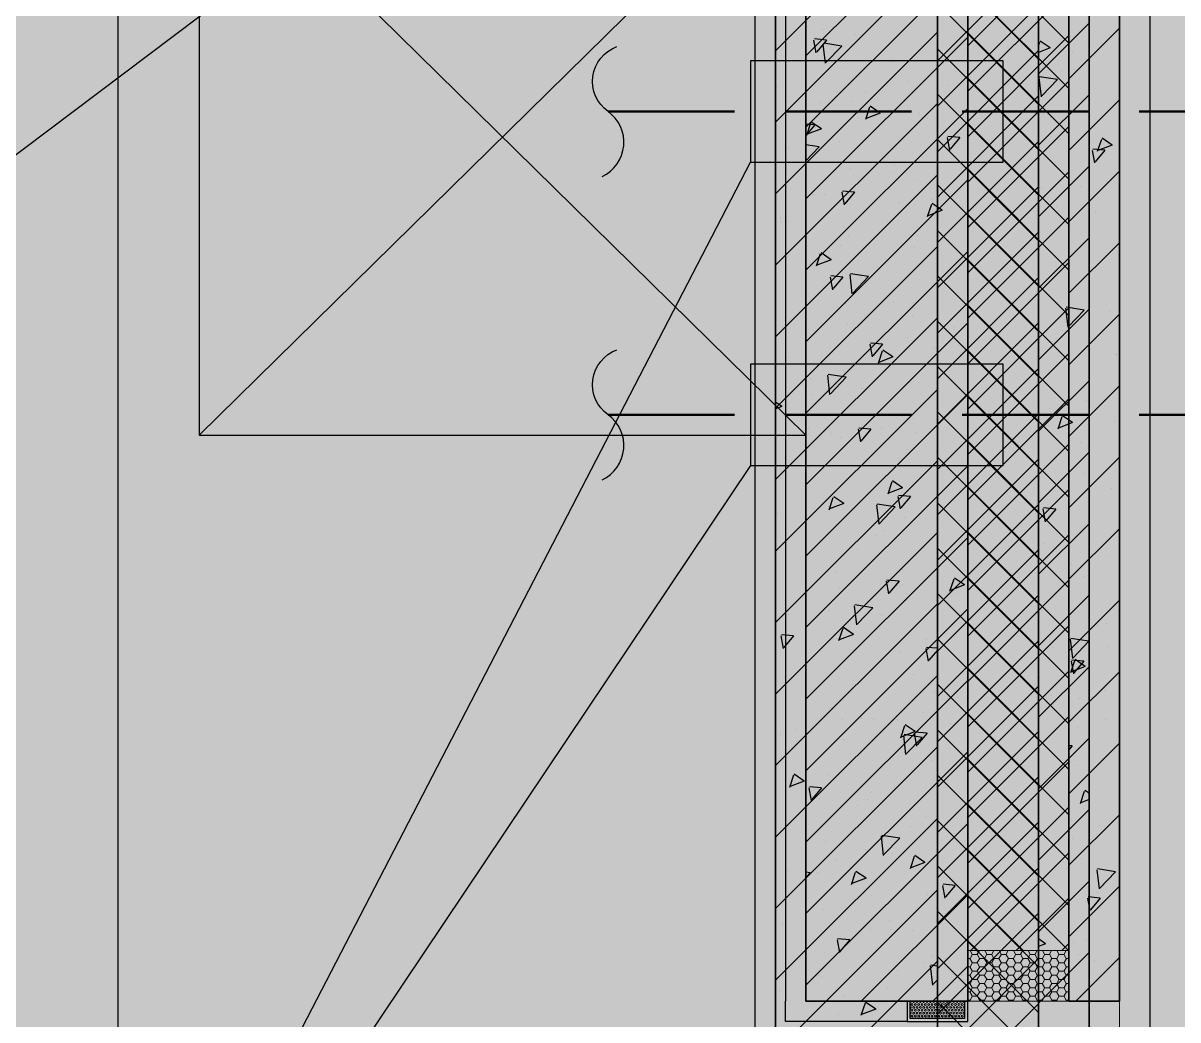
# Model space of a CAD drawing. Header units: inches. Extents: x 143994 to 247866, y 243815 to 272761.
# Drawn here: x 178452 to 179593, y 251958 to 252944 of the extents above; entities that cross this region are included whole.
import ezdxf

# ---------------------------------------------------------------- set-up
doc = ezdxf.new("R2010")
doc.units = ezdxf.units.IN
doc.header["$LTSCALE"] = 1000
doc.header["$MEASUREMENT"] = 0
doc.linetypes.add('DASH', pattern=[0.35, 0.25, -0.1])
doc.layers.get('DEFPOINTS').update_dxf_attribs({"color": 62})
for name, color, linetype in [('0-建筑1F', 127, 'Continuous'), ('0-建筑2F', 127, 'Continuous'), ('00污水标注', 130, 'Continuous'), ('00给水标注', 13, 'Continuous'), ('00雨水标注', 3, 'Continuous'), ('A-S-face(建筑粉刷线)', 136, 'Continuous'), ('A-Wall-Patn', 255, 'Continuous'), ('PUB_HATCH', 8, 'Continuous'), ('厨卫', 44, 'Continuous')]:
    doc.layers.add(name, color=color, linetype=linetype)
for name, color, linetype, lineweight in [('00污水管', 120, 'DASH', 50), ('A-M-Stone', 11, 'Continuous', 15), ('A-Wall', 254, 'Continuous', 35), ('MQ-HZ幕墙绘制', 6, 'Continuous', 13), ('W-保温层', 8, 'Continuous', 13)]:
    doc.layers.add(name, color=color, linetype=linetype, lineweight=lineweight)

# ---------------------------------------------------------------- blocks, each defined once
blk = doc.blocks.new('QWQW8EF')
at = {"layer": '00污水标注'}
for points in [[(659955.4, -508788.9, 0.575183), (659961.3, -508724.7, -0.604745), (659970, -508660.5, -16.924828)], [(659955.4, -509088.9, 0.575183), (659961.3, -509024.7, -0.604745), (659970, -508960.5, -16.924828)]]:
    blk.add_lwpolyline(points, format="xyb", dxfattribs=at)
at = {"layer": '00污水管', "ltscale": 0.5}
for p, q in [((659961.3, -508724.7), (660581.9, -508724.7)), ((659961.3, -509024.7), (660581.9, -509024.7))]:
    blk.add_line(p, q, dxfattribs=at)
at = {"layer": '00给水标注'}
blk.add_line((659345, -508790.5), (659856.9, -508404.7), dxfattribs=at)
at = {"layer": '00雨水标注', "color": 1}
for p, q in [((659420.5, -510091.6), (660102.1, -508774.7)), ((660102.1, -509074.7), (659420.5, -510091.6))]:
    blk.add_line(p, q, dxfattribs=at)
for points in [[(660352.1, -508674.7), (660102.1, -508674.7), (660102.1, -508774.7), (660352.1, -508774.7)], [(660352.1, -508974.7), (660102.1, -508974.7), (660102.1, -509074.7), (660352.1, -509074.7)]]:
    blk.add_lwpolyline(points, close=True, dxfattribs=at)
blk = doc.blocks.new('144')
at = {"layer": 'A-M-Stone', "color": 127}
blk.add_line((660496.9, -385330.3), (660496.9, -389225.3), dxfattribs=at)
at = {"layer": 'A-S-face(建筑粉刷线)', "color": 127}
blk.add_line((660136.9, -390130.3), (660136.9, -387145.3), dxfattribs=at)
at = {"layer": 'A-Wall', "color": 127}
for p, q in [((660156.9, -385330.3), (660156.9, -390150.3)), ((660316.9, -390310.3), (660316.9, -385330.3)), ((660416.9, -385330.3), (660416.9, -390410.3)), ((660466.9, -390460.3), (660466.9, -385330.3))]:
    blk.add_line(p, q, dxfattribs=at)
at = {"layer": 'PUB_HATCH', "color": 127, "linetype": 'Continuous'}
for p, q in [((660316.9, -387110.1), (660156.9, -387270.1)), ((660316.9, -387180.8), (660156.9, -387340.8)), ((660316.9, -387251.6), (660156.9, -387411.6)), ((660466.9, -387243), (660416.9, -387293)), ((660194.6, -387259.6), (660196.9, -387272.1)), ((660207.2, -387259.6), (660195.3, -387258.5)), ((660207.2, -387259.6), (660197.6, -387271.1)), ((660203.8, -387263.6), (660206, -387282.5)), ((660222.3, -387265.6), (660204.5, -387262.8)), ((660236, -387253.6), (660236, -387253.6)), ((660239.5, -387256.8), (660239.5, -387256.8)), ((660418, -387261.6), (660416.9, -387264.7)), ((660428.6, -387267.3), (660418.6, -387260.6)), ((660222.3, -387265.6), (660206.7, -387281.8)), ((660428.6, -387267.3), (660416.9, -387271.8)), ((660272.8, -387281.2), (660272.8, -387281.2)), ((660222.7, -387287.8), (660222.7, -387287.8)), ((660417.2, -387296.7), (660419.4, -387315.6)), ((660435.7, -387298.7), (660417.9, -387295.9)), ((660440.1, -387291.1), (660440.1, -387291.1)), ((660158.1, -387305.9), (660158.1, -387305.9)), ((660287.5, -387300.8), (660287.5, -387300.8)), ((660435.7, -387298.7), (660420.1, -387314.9)), ((660170.8, -387320.8), (660170.8, -387320.8)), ((660233.5, -387320.1), (660233.5, -387320.1)), ((660264.9, -387310.4), (660264.9, -387310.4)), ((660466.9, -387313.7), (660416.9, -387363.7)), ((660316.9, -387322.3), (660156.9, -387482.3)), ((660249.9, -387326.1), (660245.9, -387338.2)), ((660260.5, -387331.8), (660246.5, -387337.2)), ((660260.5, -387331.8), (660250.6, -387325.1)), ((660200.3, -387332.7), (660200.3, -387332.7)), ((660307.1, -387337.2), (660307.1, -387337.2)), ((660422.2, -387333.5), (660422.2, -387333.5)), ((660170.1, -387366.7), (660170.1, -387366.7)), ((660220.2, -387360.1), (660220.2, -387360.1)), ((660437.7, -387357.6), (660437.7, -387357.6)), ((660231.1, -387386.7), (660231.1, -387386.7)), ((660466.9, -387384.4), (660416.9, -387434.4)), ((660316.9, -387393), (660156.9, -387553)), ((660222.4, -387410), (660224.7, -387422.5)), ((660235, -387410), (660223, -387409)), ((660235, -387410), (660225.3, -387421.5)), ((660419.7, -387405.8), (660419.7, -387405.8)), ((660279.2, -387420.1), (660279.2, -387420.1)), ((660293.9, -387422.3), (660293.9, -387422.3)), ((660161.4, -387434.9), (660161.4, -387434.9)), ((660435.2, -387424.2), (660435.2, -387424.2)), ((660162.6, -387440.1), (660162.6, -387440.1)), ((660167.6, -387439), (660167.6, -387439)), ((660268.1, -387439.4), (660268.1, -387439.4)), ((660228.7, -387453.3), (660228.7, -387453.3)), ((660466.9, -387455.1), (660416.9, -387505.1)), ((660316.9, -387463.7), (660156.9, -387623.7)), ((660201.2, -387471.1), (660197.2, -387483.2)), ((660211.9, -387476.8), (660197.9, -387482.2)), ((660211.9, -387476.8), (660201.9, -387470.1)), ((660230.3, -387491.5), (660232.5, -387510.5)), ((660248.8, -387493.5), (660231, -387490.8)), ((660432.8, -387490.8), (660432.8, -387490.8)), ((660248.8, -387493.5), (660233.2, -387509.8)), ((660241.3, -387501.2), (660241.3, -387501.2)), ((660186.2, -387514.2), (660186.2, -387514.2)), ((660239, -387510.1), (660239, -387510.1)), ((660226.2, -387519.9), (660226.2, -387519.9)), ((660292.9, -387518.7), (660292.9, -387518.7)), ((660466.9, -387525.8), (660416.9, -387575.8)), ((660443.7, -387524.6), (660446, -387543.6)), ((660462.2, -387526.6), (660444.4, -387523.9)), ((660316.9, -387534.4), (660156.9, -387694.4)), ((660462.2, -387526.6), (660446.7, -387542.9)), ((660228.3, -387541.1), (660228.3, -387541.1)), ((660440.8, -387546.9), (660440.8, -387546.9)), ((660250.1, -387560.4), (660252.4, -387573)), ((660262.7, -387560.5), (660250.8, -387559.4)), ((660262.7, -387560.5), (660253.1, -387572)), ((660286.9, -387554), (660286.9, -387554)), ((660430.4, -387557.4), (660430.4, -387557.4)), ((660441.9, -387550.1), (660441.9, -387550.1)), ((660264.4, -387570.1), (660264.4, -387570.1)), ((660314.5, -387563.5), (660314.5, -387563.5)), ((660316.9, -387562.7), (660316.6, -387563.8)), ((660170.2, -387574), (660170.2, -387574)), ((660188.6, -387580.1), (660188.6, -387580.1)), ((660223.8, -387586.5), (660223.8, -387586.5)), ((660316.9, -387605.1), (660156.9, -387765.1)), ((660466.9, -387596.5), (660416.9, -387646.5)), ((660163.2, -387621.9), (660156.9, -387617.6)), ((660463.9, -387615.8), (660463.9, -387615.8)), ((660163.2, -387621.9), (660156.9, -387624.3)), ((660427.9, -387624), (660427.9, -387624)), ((660440, -387632.2), (660436, -387644.3)), ((660450.6, -387637.9), (660436.6, -387643.3)), ((660450.6, -387637.9), (660440.7, -387631.2)), ((660189.4, -387643.3), (660189.4, -387643.3)), ((660211.8, -387649), (660211.8, -387649)), ((660261.9, -387642.4), (660261.9, -387642.4)), ((660296.2, -387647.8), (660296.2, -387647.8)), ((660221.4, -387653), (660221.4, -387653)), ((660278.6, -387673.3), (660278.6, -387673.3)), ((660466.9, -387667.2), (660416.9, -387717.2)), ((660316.9, -387675.8), (660156.9, -387835.8)), ((660162, -387693.4), (660162, -387693.4)), ((660272, -387696.7), (660267.9, -387708.8)), ((660282.6, -387702.4), (660272.6, -387695.7)), ((660425.5, -387690.5), (660425.5, -387690.5)), ((660461.4, -387688.1), (660461.4, -387688.1)), ((660282.6, -387702.4), (660268.6, -387707.8)), ((660218.9, -387719.6), (660218.9, -387719.6)), ((660256.8, -387719.4), (660259, -387738.4)), ((660275.3, -387721.4), (660257.5, -387718.7)), ((660277.9, -387710.9), (660280.2, -387723.4)), ((660290.5, -387710.9), (660278.5, -387709.9)), ((660290.5, -387710.9), (660280.8, -387722.4)), ((660159.2, -387727.9), (660159.2, -387727.9)), ((660209.2, -387721.3), (660209.2, -387721.3)), ((660214.2, -387722.6), (660214.2, -387722.6)), ((660275.3, -387721.4), (660259.7, -387737.7)), ((660421.3, -387723.4), (660423.6, -387736)), ((660433.9, -387723.5), (660422, -387722.4)), ((660433.9, -387723.5), (660424.3, -387735)), ((660427.7, -387731.6), (660427.7, -387731.6)), ((660466.9, -387738), (660416.9, -387788)), ((660316.9, -387746.5), (660156.9, -387906.5)), ((660256.4, -387749.5), (660256.4, -387749.5)), ((660238.4, -387763.4), (660238.4, -387763.4)), ((660423.1, -387757.1), (660423.1, -387757.1)), ((660216.5, -387786.2), (660216.5, -387786.2)), ((660282.9, -387783.6), (660282.9, -387783.6)), ((660286.3, -387807.3), (660286.3, -387807.3)), ((660466.9, -387808.7), (660416.9, -387858.7)), ((660316.9, -387817.2), (660156.9, -387977.2)), ((660169.6, -387827.3), (660169.6, -387827.3)), ((660420.6, -387823.7), (660420.6, -387823.7)), ((660223.3, -387841.7), (660219.2, -387853.8)), ((660233.9, -387847.4), (660224, -387840.7)), ((660316.8, -387838.7), (660316.8, -387838.7)), ((660162.2, -387848.8), (660164.5, -387861.3)), ((660174.8, -387848.8), (660162.8, -387847.8)), ((660174.8, -387848.8), (660165.1, -387860.3)), ((660214.1, -387852.8), (660214.1, -387852.8)), ((660217.4, -387851.7), (660217.4, -387851.7)), ((660233.9, -387847.4), (660219.9, -387852.8)), ((660306.1, -387852.5), (660306.1, -387852.5)), ((660230.3, -387862.4), (660230.3, -387862.4)), ((660305.6, -387861.3), (660307.9, -387873.9)), ((660316.9, -387861.2), (660306.3, -387860.3)), ((660316.9, -387862.9), (660308.6, -387872.8)), ((660430.9, -387860.7), (660430.9, -387860.7)), ((660466.9, -387879.4), (660416.9, -387929.4)), ((660449.1, -387873.9), (660451.4, -387886.4)), ((660461.7, -387873.9), (660449.7, -387872.9)), ((660461.7, -387873.9), (660452, -387885.4)), ((660316.9, -387888), (660156.9, -388048)), ((660418.2, -387890.3), (660418.2, -387890.3)), ((660314.3, -387905.3), (660314.3, -387905.3)), ((660429.8, -387908.1), (660429.8, -387908.1)), ((660211.6, -387919.3), (660211.6, -387919.3)), ((660303.5, -387924.8), (660303.5, -387924.8)), ((660242.2, -387931), (660242.2, -387931)), ((660253.5, -387931.4), (660253.5, -387931.4)), ((660278, -387926.6), (660278, -387926.6)), ((660161.4, -387946.6), (660161.4, -387946.6)), ((660177.7, -387941.3), (660177.7, -387941.3)), ((660283.3, -387947.3), (660285.5, -387966.3)), ((660301.8, -387949.4), (660284, -387946.6)), ((660455.8, -387940), (660455.8, -387940)), ((660316.9, -387958.7), (660156.9, -388118.7)), ((660177.6, -387953.3), (660177.6, -387953.3)), ((660284.4, -387957.8), (660284.4, -387957.8)), ((660301.8, -387949.4), (660286.2, -387965.6)), ((660466.9, -387950.1), (660416.9, -388000.1)), ((660311.9, -387971.8), (660311.9, -387971.8)), ((660453, -387977), (660453, -387977)), ((660174.6, -387986.8), (660170.6, -387998.8)), ((660185.3, -387992.5), (660171.3, -387997.8)), ((660185.3, -387992.5), (660175.3, -387985.7)), ((660209.2, -387985.9), (660209.2, -387985.9)), ((660189.9, -387999.2), (660192.2, -388011.7)), ((660202.5, -387999.2), (660190.6, -387998.2)), ((660202.5, -387999.2), (660192.9, -388010.7)), ((660250.9, -388003.6), (660250.9, -388003.6)), ((660462.1, -388002.8), (660458, -388014.9)), ((660466.9, -388004.6), (660462.7, -388001.8)), ((660200.8, -388010.2), (660200.8, -388010.2)), ((660237.8, -388016.6), (660237.8, -388016.6)), ((660466.9, -388010.7), (660458.7, -388013.9)), ((660466.9, -388020.8), (660416.9, -388070.8)), ((660316.9, -388029.4), (660156.9, -388189.4)), ((660309.5, -388038.4), (660309.5, -388038.4)), ((660450.4, -388049.3), (660450.4, -388049.3)), ((660206.8, -388052.5), (660206.8, -388052.5)), ((660245.4, -388060), (660245.4, -388060)), ((660285.7, -388060.5), (660285.7, -388060.5)), ((660294, -388067.3), (660290, -388079.4)), ((660304.6, -388073), (660290.6, -388078.4)), ((660304.6, -388073), (660294.7, -388066.3)), ((660459, -388069.1), (660459, -388069.1)), ((660169.1, -388080.5), (660169.1, -388080.5)), ((660198.3, -388082.5), (660198.3, -388082.5)), ((660466.9, -388091.5), (660416.9, -388141.5)), ((660316.9, -388100.1), (660156.9, -388260.1)), ((660307, -388105), (660307, -388105)), ((660204.3, -388119.1), (660204.3, -388119.1)), ((660163.5, -388134.8), (660163.5, -388134.8)), ((660270.3, -388139.3), (660270.3, -388139.3)), ((660217.7, -388149.6), (660220, -388162.2)), ((660230.3, -388149.7), (660218.3, -388148.6)), ((660230.3, -388149.7), (660220.6, -388161.2)), ((660272, -388144.8), (660272, -388144.8)), ((660424, -388153.5), (660416.9, -388148.7)), ((660424, -388153.5), (660416.9, -388156.2)), ((660205.7, -388161.7), (660205.7, -388161.7)), ((660466.9, -388162.2), (660416.9, -388212.2)), ((660316.9, -388170.8), (660156.9, -388330.8)), ((660304.6, -388171.6), (660304.6, -388171.6)), ((660309.8, -388175.3), (660312.1, -388194.3)), ((660316.9, -388175.5), (660310.5, -388174.5)), ((660312.4, -388166.2), (660312.4, -388166.2)), ((660419.2, -388170.7), (660419.2, -388170.7)), ((660201.9, -388185.7), (660201.9, -388185.7)), ((660277.4, -388179.9), (660277.4, -388179.9)), ((660160.8, -388199.9), (660160.8, -388199.9)), ((660316.9, -388189.2), (660312.8, -388193.5)), ((660256, -388218), (660246, -388211.3)), ((660245.4, -388212.3), (660241.3, -388224.4)), ((660256, -388218), (660242, -388223.4)), ((660295.1, -388213.7), (660295.1, -388213.7)), ((660219.4, -388223.7), (660219.4, -388223.7))]:
    blk.add_line(p, q, dxfattribs=at)
at = {"layer": 'W-保温层', "color": 127, "linetype": 'Continuous'}
for p, q in [((660316.9, -387178.4), (660416.9, -387278.4)), ((660416.9, -387180.2), (660316.9, -387280.2)), ((660316.9, -387223.3), (660416.9, -387323.3)), ((660416.9, -387225.1), (660316.9, -387325.1)), ((660316.9, -387268.2), (660416.9, -387368.2)), ((660416.9, -387270), (660316.9, -387370)), ((660316.9, -387313.1), (660416.9, -387413.1)), ((660416.9, -387314.9), (660316.9, -387414.9)), ((660316.9, -387358), (660416.9, -387458)), ((660416.9, -387359.8), (660316.9, -387459.8)), ((660316.9, -387402.9), (660416.9, -387502.9)), ((660416.9, -387404.7), (660316.9, -387504.7)), ((660316.9, -387447.8), (660416.9, -387547.8)), ((660416.9, -387449.6), (660316.9, -387549.6)), ((660316.9, -387492.7), (660416.9, -387592.7)), ((660416.9, -387494.5), (660316.9, -387594.5)), ((660316.9, -387537.6), (660416.9, -387637.6)), ((660416.9, -387539.4), (660316.9, -387639.4)), ((660316.9, -387582.5), (660416.9, -387682.5)), ((660416.9, -387584.3), (660316.9, -387684.3)), ((660316.9, -387627.4), (660416.9, -387727.4)), ((660416.9, -387629.2), (660316.9, -387729.2)), ((660316.9, -387672.3), (660416.9, -387772.3)), ((660416.9, -387674.1), (660316.9, -387774.1)), ((660316.9, -387717.2), (660416.9, -387817.2)), ((660416.9, -387719), (660316.9, -387819)), ((660316.9, -387762.1), (660416.9, -387862.1)), ((660416.9, -387763.9), (660316.9, -387863.9)), ((660316.9, -387807), (660416.9, -387907)), ((660416.9, -387808.8), (660316.9, -387908.8)), ((660316.9, -387851.9), (660416.9, -387951.9)), ((660416.9, -387853.7), (660316.9, -387953.7)), ((660316.9, -387896.8), (660416.9, -387996.8)), ((660416.9, -387898.6), (660316.9, -387998.6)), ((660316.9, -387941.7), (660416.9, -388041.7)), ((660416.9, -387943.5), (660316.9, -388043.5)), ((660316.9, -387986.6), (660416.9, -388086.6)), ((660416.9, -387988.4), (660316.9, -388088.4)), ((660316.9, -388031.5), (660416.9, -388131.5)), ((660416.9, -388033.3), (660316.9, -388133.3)), ((660316.9, -388076.4), (660416.9, -388176.4)), ((660416.9, -388078.2), (660316.9, -388178.2)), ((660316.9, -388121.3), (660416.9, -388221.3)), ((660416.9, -388123.1), (660316.9, -388223.1)), ((660316.9, -388166.2), (660416.9, -388266.2)), ((660416.9, -388168), (660316.9, -388268)), ((660316.9, -388211.1), (660416.9, -388311.1)), ((660416.9, -388212.9), (660316.9, -388312.9))]:
    blk.add_line(p, q, dxfattribs=at)
at = {"layer": '厨卫', "color": 127}
blk.add_line((659506.9, -390150.3), (659506.9, -387145.3), dxfattribs=at)
blk = doc.blocks.new('1442323')
at = {"layer": 'MQ-HZ幕墙绘制'}
h = blk.add_hatch(dxfattribs=at)
h.set_pattern_fill('HONEY', color=127, scale=3, angle=180)
h.set_pattern_definition([(180, (699831.3802, -769140.6933), (-7.14375, -4.124445), [4.7625, -9.525]), (300, (699831.3802, -769140.6933), (7.143749147, -4.12444648), [4.7625, -9.525]), (240, (699831.3802, -769140.6933), (-8.53e-07, -8.24889148), [-9.525, 4.7625])])
h.paths.add_polyline_path([(702366.9, -388269.3), (702466.9, -388269.3), (702466.9, -388219.3), (702366.9, -388219.3)])
h = blk.add_hatch(dxfattribs=at)
h.set_pattern_fill('HEX', color=127, angle=90, style=0)
h.set_pattern_definition([(90, (701185.9688, -388444.7017), (-1.649778, 5e-16), [0.9525, -1.905]), (210, (701185.9688, -388444.7017), (0.824889, -1.4287497), [0.9525, -1.905]), (150, (701185.9688, -388443.7492), (-0.824889, -1.4287497), [0.9525, -1.905])])
h.paths.add_polyline_path([(702363.9, -388269.3), (702309.9, -388269.3), (702309.9, -388286.3), (702363.9, -388286.3)])
at = {"layer": 'A-M-Stone', "color": 127}
for q in [(702546.9, -383909.3), (702546.9, -388299.3)]:
    blk.add_line((702546.9, -388269.3), q, dxfattribs=at)
at = {"layer": 'A-S-face(建筑粉刷线)', "color": 127}
for p, q in [((702186.9, -387114.3), (702186.9, -388239.3)), ((702186.9, -388239.3), (702186.9, -388269.3))]:
    blk.add_line(p, q, dxfattribs=at)
blk.add_lwpolyline([(702306.9, -388289.3), (702186.9, -388289.3), (702186.9, -388269.3)], dxfattribs=at)
at = {"layer": 'A-Wall', "color": 127}
for p, q in [((702516.9, -383939.3), (702516.9, -388269.3)), ((702466.9, -388269.3), (702466.9, -383989.3)), ((702206.9, -384089.3), (702206.9, -388269.3)), ((702366.9, -388269.3), (702366.9, -384089.3)), ((702206.9, -388269.3), (702366.9, -388269.3)), ((702516.9, -388269.3), (702466.9, -388269.3))]:
    blk.add_line(p, q, dxfattribs=at)
at = {"layer": 'MQ-HZ幕墙绘制', "color": 127}
blk.add_lwpolyline([(702366.9, -388269.3), (702466.9, -388269.3), (702466.9, -388219.3), (702366.9, -388219.3)], close=True, dxfattribs=at)
at = {"layer": 'MQ-HZ幕墙绘制', "color": 127, "lineweight": -3}
blk.add_lwpolyline([(702306.9, -388289.3), (702366.9, -388289.3), (702366.9, -388272.3), (702366.9, -388272.3), (702366.9, -388269.3), (702363.9, -388269.3), (702363.9, -388286.3), (702309.9, -388286.3), (702309.9, -388269.3), (702306.9, -388269.3), (702306.9, -388272.3), (702306.9, -388272.3), (702306.9, -388289.3, 0.000051)], format="xyb", dxfattribs=at)
at = {"layer": 'PUB_HATCH', "color": 127, "linetype": 'Continuous'}
for p, q in [((702366.9, -387174.2), (702206.9, -387334.2)), ((702366.9, -387244.9), (702206.9, -387404.9)), ((702223, -387308.2), (702223, -387308.2)), ((702516.9, -387307), (702466.9, -387357)), ((702366.9, -387315.6), (702206.9, -387475.6)), ((702321.6, -387324.4), (702321.6, -387324.4)), ((702471, -387329.7), (702471, -387329.7)), ((702218.9, -387338.5), (702218.9, -387338.5)), ((702354.4, -387349.7), (702354.4, -387349.7)), ((702472.6, -387347.3), (702472.6, -387347.3)), ((702346.8, -387363.9), (702346.8, -387363.9)), ((702237.8, -387369.7), (702237.8, -387369.7)), ((702265.6, -387369.8), (702265.6, -387369.8)), ((702516.9, -387377.7), (702466.9, -387427.7)), ((702366.9, -387386.3), (702206.9, -387546.3)), ((702220.4, -387380.5), (702220.4, -387380.5)), ((702479.1, -387378.8), (702479.1, -387378.8)), ((702211.6, -387400.8), (702207.6, -387412.9)), ((702222.3, -387406.5), (702212.3, -387399.7)), ((702319.2, -387391), (702319.2, -387391)), ((702215.7, -387402.5), (702206.9, -387401.8)), ((702215.7, -387402.5), (702206.9, -387413)), ((702222.3, -387406.5), (702208.3, -387411.8)), ((702216.5, -387405), (702216.5, -387405)), ((702220.1, -387424.3), (702206.9, -387422.2)), ((702346.6, -387415.1), (702348.9, -387427.7)), ((702359.2, -387415.1), (702347.2, -387414)), ((702359.2, -387415.1), (702349.5, -387426.6)), ((702499.1, -387416.8), (702495, -387428.9)), ((702509.7, -387422.5), (702495.7, -387427.8)), ((702509.7, -387422.5), (702499.8, -387415.8)), ((702220.1, -387424.3), (702206.9, -387438.1)), ((702490, -387427.7), (702492.3, -387440.2)), ((702502.6, -387427.6), (702490.7, -387426.6)), ((702502.6, -387427.6), (702493, -387439.1)), ((702294.1, -387442.8), (702294.1, -387442.8)), ((702314.1, -387439.7), (702314.1, -387439.7)), ((702366.9, -387457), (702206.9, -387617)), ((702290.4, -387449.1), (702290.4, -387449.1)), ((702316.8, -387457.5), (702316.8, -387457.5)), ((702516.9, -387448.4), (702466.9, -387498.4)), ((702478.7, -387463.6), (702478.7, -387463.6)), ((702503.9, -387458.1), (702503.9, -387458.1)), ((702214.1, -387471.6), (702214.1, -387471.6)), ((702225.8, -387471.5), (702225.8, -387471.5)), ((702341.7, -387487), (702331.7, -387480.3)), ((702332.6, -387476), (702332.6, -387476)), ((702331, -387481.3), (702327, -387493.4)), ((702341.7, -387487), (702327.7, -387492.4)), ((702362.1, -387483.6), (702362.1, -387483.6)), ((702493.6, -387488.5), (702493.6, -387488.5)), ((702245.4, -387503.7), (702245.4, -387503.7)), ((702317.3, -387511.7), (702317.3, -387511.7)), ((702241.5, -387521.6), (702241.5, -387521.6)), ((702314.3, -387524.1), (702314.3, -387524.1)), ((702516.9, -387519.1), (702466.9, -387569.1)), ((702366.9, -387527.7), (702206.9, -387687.7)), ((702211.6, -387538.2), (702211.6, -387538.2)), ((702230.9, -387553), (702233.2, -387565.5)), ((702243.5, -387553), (702231.5, -387551.9)), ((702243.5, -387553), (702233.8, -387564.5)), ((702516.8, -387557.4), (702516.8, -387557.4)), ((702516.8, -387562.9), (702516.8, -387562.9)), ((702293.6, -387578.2), (702293.6, -387578.2)), ((702470.4, -387583), (702470.4, -387583)), ((702264.7, -387590.6), (702264.7, -387590.6)), ((702311.9, -387590.7), (702311.9, -387590.7)), ((702314.7, -387584), (702314.7, -387584)), ((702516.9, -387589.8), (702466.9, -387639.8)), ((702507.2, -387587.2), (702507.2, -387587.2)), ((702366.9, -387598.4), (702206.9, -387758.4)), ((702209.2, -387604.8), (702209.2, -387604.8)), ((702353.8, -387603), (702353.8, -387603)), ((702237.2, -387623), (702237.2, -387623)), ((702282.4, -387626.4), (702278.3, -387638.5)), ((702293, -387632), (702283, -387625.3)), ((702293, -387632), (702279, -387637.4)), ((702514.2, -387629.7), (702514.2, -387629.7)), ((702514.4, -387629.5), (702514.4, -387629.5)), ((702228.2, -387650.2), (702230.4, -387669.2)), ((702246.7, -387652.2), (702228.9, -387649.4)), ((702211.7, -387653), (702211.7, -387653)), ((702246.7, -387652.2), (702231.1, -387668.4)), ((702262.1, -387662.8), (702262.1, -387662.8)), ((702309.5, -387657.3), (702309.5, -387657.3)), ((702318.4, -387657.5), (702318.4, -387657.5)), ((702516.9, -387660.6), (702466.9, -387710.6)), ((702366.9, -387669.1), (702206.9, -387829.1)), ((702212, -387669.4), (702212, -387669.4)), ((702253.8, -387679.8), (702253.8, -387679.8)), ((702360.6, -387684.4), (702360.6, -387684.4)), ((702313.6, -387693), (702313.6, -387693)), ((702467.4, -387688.9), (702467.4, -387688.9)), ((702511.9, -387696), (702511.9, -387696)), ((702258.6, -387703.4), (702260.9, -387716)), ((702271.2, -387703.4), (702259.3, -387702.4)), ((702271.2, -387703.4), (702261.6, -387714.9)), ((702478.1, -387716.9), (702478.1, -387716.9)), ((702307, -387723.8), (702307, -387723.8)), ((702335.8, -387725.1), (702335.8, -387725.1)), ((702516.9, -387731.3), (702466.9, -387781.3)), ((702366.9, -387739.8), (702206.9, -387899.8)), ((702209.5, -387741.7), (702209.5, -387741.7)), ((702361.5, -387736.9), (702361.5, -387736.9)), ((702244.8, -387756.9), (702244.8, -387756.9)), ((702509.5, -387762.6), (702509.5, -387762.6)), ((702233.7, -387771.4), (702229.6, -387783.5)), ((702244.3, -387777), (702230.3, -387782.4)), ((702244.3, -387777), (702234.4, -387770.3)), ((702214.9, -387782), (702214.9, -387782)), ((702321.7, -387786.6), (702321.7, -387786.6)), ((702304.6, -387790.4), (702304.6, -387790.4)), ((702358.9, -387794), (702358.9, -387794)), ((702366.9, -387810.6), (702206.9, -387970.6)), ((702283.2, -387804), (702283.2, -387804)), ((702516.9, -387802), (702466.9, -387852)), ((702507.1, -387829.2), (702507.1, -387829.2)), ((702469.9, -387836.2), (702469.9, -387836.2)), ((702286.4, -387853.9), (702288.7, -387866.4)), ((702299, -387853.8), (702287, -387852.8)), ((702299, -387853.8), (702289.3, -387865.3)), ((702302.2, -387857), (702302.2, -387857)), ((702353.1, -387851.9), (702349, -387864)), ((702363.7, -387857.6), (702349.7, -387862.9)), ((702353.2, -387856.2), (702353.2, -387856.2)), ((702363.7, -387857.6), (702353.8, -387850.9)), ((702482.7, -387849.7), (702482.7, -387849.7)), ((702239.7, -387861.4), (702239.7, -387861.4)), ((702346.5, -387865.9), (702346.5, -387865.9)), ((702356.4, -387866.3), (702356.4, -387866.3)), ((702236.6, -387876.3), (702236.6, -387876.3)), ((702254.7, -387878.1), (702256.9, -387897.1)), ((702273.2, -387880.1), (702255.4, -387877.4)), ((702273.2, -387880.1), (702257.6, -387896.4)), ((702306.3, -387872.9), (702306.3, -387872.9)), ((702516.9, -387872.7), (702466.9, -387922.7)), ((702366.9, -387881.3), (702206.9, -388041.3)), ((702230.6, -387882.9), (702230.6, -387882.9)), ((702281.9, -387888.2), (702281.9, -387888.2)), ((702495.4, -387897.2), (702495.4, -387897.2)), ((702504.6, -387895.8), (702504.6, -387895.8)), ((702468.1, -387911.2), (702470.4, -387930.2)), ((702486.6, -387913.2), (702468.8, -387910.5)), ((702486.6, -387913.2), (702471.1, -387929.5)), ((702299.7, -387923.6), (702299.7, -387923.6)), ((702505.8, -387918.6), (702505.8, -387918.6)), ((702472.5, -387932.5), (702468.4, -387944.5)), ((702483.1, -387938.1), (702473.1, -387931.4)), ((702303.8, -387945.2), (702303.8, -387945.2)), ((702313, -387946.2), (702313, -387946.2)), ((702516.9, -387943.4), (702466.9, -387993.4)), ((702483.1, -387938.1), (702469.1, -387943.5)), ((702366.9, -387952), (702206.9, -388112)), ((702253.7, -387951.8), (702253.7, -387951.8)), ((702477.5, -387970.1), (702477.5, -387970.1)), ((702502.2, -387962.4), (702502.2, -387962.4)), ((702242.9, -387990.4), (702242.9, -387990.4)), ((702297.3, -387990.2), (702297.3, -387990.2)), ((702360.9, -387990.2), (702360.9, -387990.2)), ((702503.3, -387990.9), (702503.3, -387990.9)), ((702304.4, -387997), (702300.4, -388009)), ((702315.1, -388002.6), (702301, -388008)), ((702315.1, -388002.6), (702305.1, -387995.9)), ((702314.1, -388004.3), (702316.4, -388016.9)), ((702326.7, -388004.3), (702314.8, -388003.2)), ((702326.7, -388004.3), (702317.1, -388015.8)), ((702349.7, -387994.9), (702349.7, -387994.9)), ((702244.3, -388010.2), (702244.3, -388010.2)), ((702516.9, -388014.1), (702466.9, -388064.1)), ((702470.2, -388016.8), (702466.9, -388016.6)), ((702470.2, -388016.8), (702466.9, -388020.7)), ((702366.9, -388022.7), (702206.9, -388182.7)), ((702251.2, -388024.1), (702251.2, -388024.1)), ((702499.8, -388028.9), (702499.8, -388028.9)), ((702294.9, -388056.7), (702294.9, -388056.7)), ((702267.7, -388069.7), (702267.7, -388069.7)), ((702516.9, -388084.8), (702466.9, -388134.8)), ((702481.3, -388078.7), (702481.3, -388078.7)), ((702366.9, -388093.4), (702206.9, -388253.4)), ((702309.9, -388096.6), (702309.9, -388096.6)), ((702324.9, -388086.3), (702324.9, -388086.3)), ((702469.3, -388089.5), (702469.3, -388089.5)), ((702497.3, -388095.5), (702497.3, -388095.5)), ((702281.2, -388106.1), (702283.4, -388125.1)), ((702299.7, -388108.1), (702281.9, -388105.3)), ((702299.7, -388108.1), (702284.1, -388124.3)), ((702352.6, -388109.5), (702352.6, -388109.5)), ((702236, -388129.5), (702236, -388129.5)), ((702292.4, -388123.3), (702292.4, -388123.3)), ((702211, -388142.2), (702206.9, -388141.8)), ((702211, -388142.2), (702206.9, -388147.1)), ((702255.8, -388142), (702251.7, -388154.1)), ((702266.4, -388147.6), (702256.4, -388140.9)), ((702494.7, -388139.2), (702496.9, -388158.2)), ((702513.1, -388141.2), (702495.4, -388138.4)), ((702513.1, -388141.2), (702497.6, -388157.4)), ((702266.4, -388147.6), (702252.4, -388153)), ((702354.5, -388154.7), (702342.5, -388153.7)), ((702366.9, -388164.1), (702261.7, -388269.3)), ((702272.2, -388165.2), (702272.2, -388165.2)), ((702341.9, -388154.8), (702344.2, -388167.3)), ((702354.5, -388154.7), (702344.8, -388166.2)), ((702348, -388155.2), (702348, -388155.2)), ((702516.9, -388155.5), (702466.9, -388205.5)), ((702494.9, -388162.1), (702494.9, -388162.1)), ((702485.3, -388167.3), (702487.6, -388179.8)), ((702497.9, -388167.3), (702486, -388166.2)), ((702497.9, -388167.3), (702488.3, -388178.8)), ((702271, -388198.8), (702271, -388198.8)), ((702290, -388189.9), (702290, -388189.9)), ((702312.4, -388199.5), (702312.4, -388199.5)), ((702471.8, -388210.9), (702471.8, -388210.9)), ((702484.5, -388207.8), (702484.5, -388207.8)), ((702295.4, -388234.1), (702295.4, -388234.1)), ((702345.4, -388227.5), (702345.4, -388227.5)), ((702516.9, -388226.2), (702473.9, -388269.3)), ((702476.9, -388223.4), (702476.9, -388223.4)), ((702492.5, -388228.7), (702492.5, -388228.7)), ((702219.6, -388244.1), (702219.6, -388244.1)), ((702366.9, -388234.8), (702332.4, -388269.3)), ((702360.3, -388243.4), (702360.3, -388243.4)), ((702287.6, -388256.5), (702287.6, -388256.5)), ((702243.7, -388263.4), (702243.7, -388263.4))]:
    blk.add_line(p, q, dxfattribs=at)
at = {"layer": 'W-保温层', "color": 127}
for p, q in [((702466.9, -388219.3), (702466.9, -383989.3)), ((702366.9, -384089.3), (702366.9, -388219.3)), ((702366.9, -388219.3), (702466.9, -388219.3))]:
    blk.add_line(p, q, dxfattribs=at)
at = {"layer": 'W-保温层', "color": 127, "linetype": 'Continuous'}
for p, q in [((702466.9, -387321.6), (702366.9, -387221.6)), ((702366.9, -387324.4), (702466.9, -387224.4)), ((702466.9, -387366.5), (702366.9, -387266.5)), ((702366.9, -387369.3), (702466.9, -387269.3)), ((702466.9, -387411.4), (702366.9, -387311.4)), ((702366.9, -387414.2), (702466.9, -387314.2)), ((702466.9, -387456.3), (702366.9, -387356.3)), ((702366.9, -387459.1), (702466.9, -387359.1)), ((702466.9, -387501.2), (702366.9, -387401.2)), ((702366.9, -387504), (702466.9, -387404)), ((702466.9, -387546.1), (702366.9, -387446.1)), ((702366.9, -387548.9), (702466.9, -387448.9)), ((702466.9, -387591), (702366.9, -387491)), ((702366.9, -387593.8), (702466.9, -387493.8)), ((702466.9, -387635.9), (702366.9, -387535.9)), ((702366.9, -387638.7), (702466.9, -387538.7)), ((702466.9, -387680.8), (702366.9, -387580.8)), ((702366.9, -387683.6), (702466.9, -387583.6)), ((702466.9, -387725.7), (702366.9, -387625.7)), ((702366.9, -387728.5), (702466.9, -387628.5)), ((702466.9, -387770.6), (702366.9, -387670.6)), ((702366.9, -387773.4), (702466.9, -387673.4)), ((702466.9, -387815.5), (702366.9, -387715.5)), ((702366.9, -387818.3), (702466.9, -387718.3)), ((702466.9, -387860.4), (702366.9, -387760.4)), ((702366.9, -387863.2), (702466.9, -387763.2)), ((702466.9, -387905.3), (702366.9, -387805.3)), ((702366.9, -387908.1), (702466.9, -387808.1)), ((702466.9, -387950.2), (702366.9, -387850.2)), ((702366.9, -387953), (702466.9, -387853)), ((702466.9, -387995.1), (702366.9, -387895.1)), ((702366.9, -387997.9), (702466.9, -387897.9)), ((702466.9, -388040), (702366.9, -387940)), ((702366.9, -388042.8), (702466.9, -387942.8)), ((702466.9, -388085), (702366.9, -387985)), ((702366.9, -388087.7), (702466.9, -387987.7)), ((702466.9, -388129.9), (702366.9, -388029.9)), ((702366.9, -388132.6), (702466.9, -388032.6)), ((702466.9, -388174.8), (702366.9, -388074.8)), ((702366.9, -388177.5), (702466.9, -388077.5)), ((702466.6, -388219.3), (702366.9, -388119.7)), ((702370.1, -388219.3), (702466.9, -388122.4)), ((702421.7, -388219.3), (702366.9, -388164.6)), ((702415, -388219.3), (702466.9, -388167.3)), ((702376.8, -388219.3), (702366.9, -388209.5)), ((702459.9, -388219.3), (702466.9, -388212.2))]:
    blk.add_line(p, q, dxfattribs=at)
at = {"layer": '厨卫', "color": 127}
for p, q in [((701606.9, -387709.3), (702206.9, -387119.3, -69)), ((702206.9, -387709.3), (701606.9, -387119.3)), ((701606.9, -387119.3), (701606.9, -387709.3)), ((702206.9, -387709.3), (702206.9, -387119.3)), ((701606.9, -387709.3), (702206.9, -387709.3))]:
    blk.add_line(p, q, dxfattribs=at)

msp = doc.modelspace()

# ---------------------------------------------------------------- hatches: boundary and pattern name
at = {"layer": 'DEFPOINTS'}
h = msp.add_hatch(dxfattribs=at)
h.set_pattern_fill('ANSI31', color=250)
h.set_pattern_definition([(45, (-65482.5842, -4e-05), (-1.122532015, 1.122532015), [])])
h.paths.add_polyline_path([(182383.45, 243814.78), (157803.44, 243814.78), (157803.44, 270814.78), (182383.45, 270814.78)])

# ---------------------------------------------------------------- linework, layer by layer
at = {"layer": 'A-Wall-Patn', "color": 11}
msp.add_lwpolyline([(150345.62, 253131.1), (150345.62, 260486.1), (152475.62, 260486.1), (152475.62, 264126.1), (156915.62, 264126.1), (156915.62, 264396.1), (157915.62, 264396.1), (157915.62, 260436.1), (159725.62, 260436.1), (159725.62, 264126.1), (165235.62, 264126.1), (165235.62, 258286.1), (166875.62, 258286.1), (166875.62, 261926.1), (172000.62, 261926.1), (172000.62, 262196.1), (173000.62, 262196.1), (173000.62, 261926.1), (177435.62, 261926.1), (177435.62, 258286.1), (179565.62, 258286.1), (179565.62, 250931.1)], dxfattribs=at)

# ---------------------------------------------------------------- block references
msp.add_blockref('QWQW8EF', (-480931.31, 761580.81))
at = {"layer": '0-建筑1F'}
msp.add_blockref('144', (-480961.31, 640186.38), dxfattribs=at)
at = {"layer": '0-建筑2F'}
msp.add_blockref('1442323', (-522981.31, 640245.41), dxfattribs=at)

doc.saveas('drawing.dxf')
